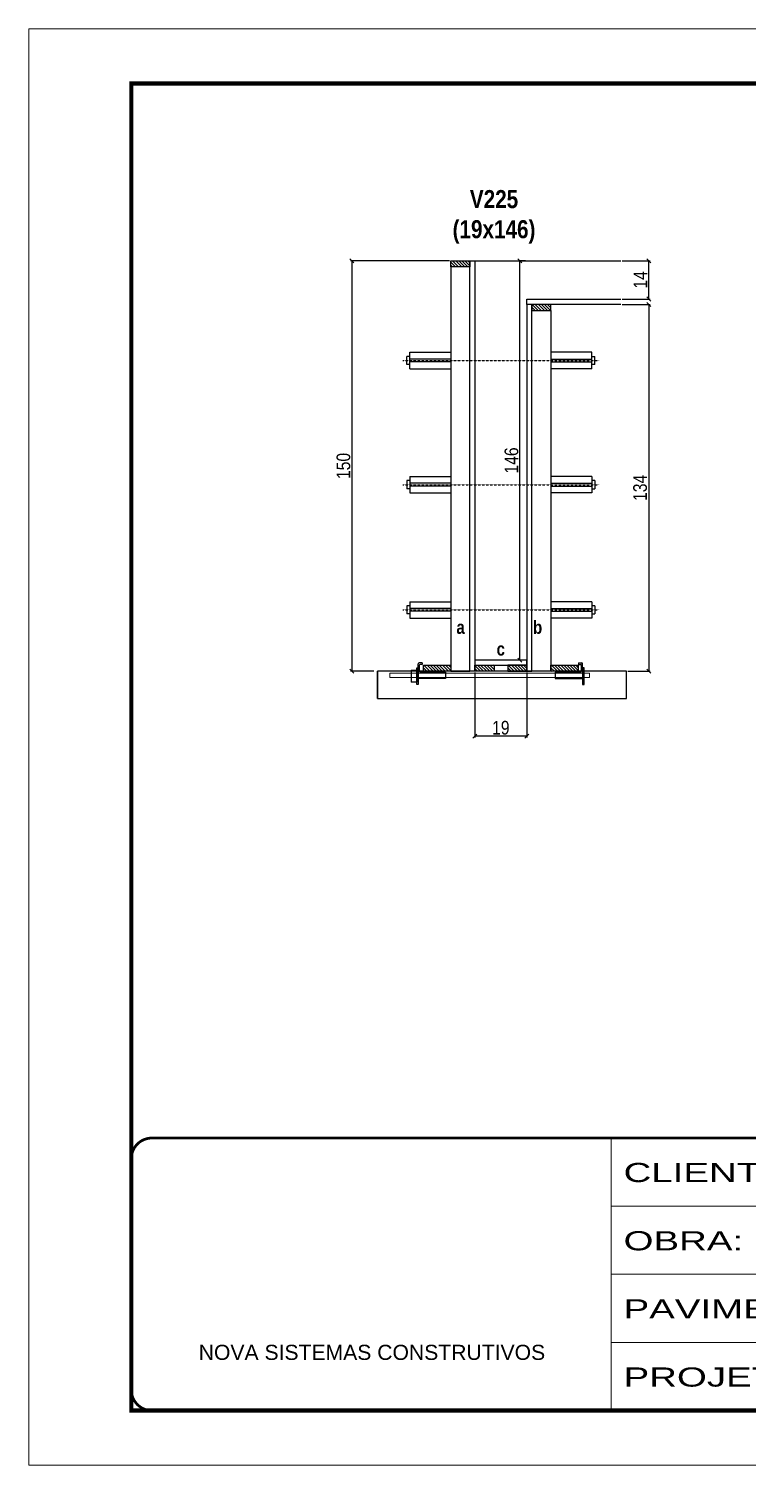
# Model space of a CAD drawing. Extents: x 2603 to 22413, y 1253 to 30260.
# Drawn here: x 2603 to 3128, y 19631 to 20681 of the extents above; entities that cross this region are included whole.
import ezdxf

# ---------------------------------------------------------------- set-up
doc = ezdxf.new("R2010")
doc.units = 0
for name, pattern in [('CONTINUO', [0]), ('DASHED', [0.75, 0.5, -0.25]), ('HIDDEN', [0.375, 0.25, -0.125])]:
    doc.linetypes.add(name, pattern=pattern)
for name, color, linetype in [('barrote', 251, 'Continuous'), ('COTA', 241, 'Continuous'), ('detalhes', 4, 'Continuous'), ('NOMENCLATURA', 7, 'Continuous'), ('Painéis', 200, 'Continuous'), ('presilha', 1, 'Continuous'), ('SARR_2.2x10', 60, 'Continuous'), ('SARR_2.2x7', 40, 'Continuous'), ('SARR_3.5x7', 81, 'Continuous'), ('TENSOR', 3, 'Continuous')]:
    doc.layers.add(name, color=color, linetype=linetype)
for name, color, linetype, lineweight in [('CONCRETO', 251, 'Continuous', 25), ('Folhas', 255, 'Continuous', 9), ('SARRAFO DE PRESSAO', 251, 'DASHED', 9), ('SCO-___-LAJ', 2, 'Continuous', 0)]:
    doc.layers.add(name, color=color, linetype=linetype, lineweight=lineweight)
doc.styles.add('ARIAL', font='arial.ttf')
doc.styles.add('COTA TECNICA 2X', font='techl___.ttf', dxfattribs={"height": 10})
doc.styles.add('TECNICA', font='techb___.ttf', dxfattribs={"height": 10})
doc.styles.add('Tecnologia', font='')
doc.styles.get('Tecnologia').set_extended_font_data('Forgotten Futurist')
doc.dimstyles.new('SECAO', dxfattribs={"dimscale": 0.333333, "dimtxt": 5, "dimasz": 9, "dimexe": 3, "dimexo": 3, "dimgap": 3, "dimtad": 1, "dimdec": 1, "dimlfac": 0.5, "dimzin": 12, "dimdsep": 46, "dimtxsty": 'COTA TECNICA 2X', "dimblk1": 'OBLIQUE', "dimblk2": 'OBLIQUE', "dimsah": 1, "dimcen": 0.9, "dimclrd": 4, "dimclre": 4, "dimclrt": 240, "dimadec": 1, "dimazin": 3, "dimtfac": 1, "dimtdec": 1, "dimtmove": 0, "dimatfit": 3, "dimfxl": 1, "dimtolj": 1, "dimtzin": 12, "dimarcsym": 0})
pattern_1 = [(135, (36164.5506, -103301.2165), (-1.122532015, -1.122532015), [])]

# ---------------------------------------------------------------- blocks, each defined once
blk = doc.blocks.new('9999999999')
at = {"color": 30, "linetype": 'CONTINUO'}
for p, q in [((98564.6, 34230.2), (98564.6, 34429.4)), ((98564.6, 34379.6), (99584, 34379.6)), ((98564.6, 34329.8), (99488, 34329.8)), ((98564.6, 34280), (99488, 34280))]:
    blk.add_line(p, q, dxfattribs=at)
at = {"color": 30, "linetype": 'CONTINUO', "const_width": 2}
blk.add_lwpolyline([(99584, 34230.2), (99584, 34414.4, 0.414214), (99569, 34429.4), (98229, 34429.4, 0.414214), (98214, 34414.4), (98214, 34245.2, 0.414214), (98229, 34230.2), (99584, 34230.2)], format="xyb", dxfattribs=at)
at = {"layer": 'Folhas'}
blk.add_lwpolyline([(98139, 34190.2), (99624, 34190.2), (99624, 35240.2), (98139, 35240.2)], close=True, dxfattribs=at)
at = {"layer": 'Folhas', "color": 30, "const_width": 3}
blk.add_lwpolyline([(98214, 34230.2), (99584, 34230.2), (99584, 35200.2), (98214, 35200.2)], close=True, dxfattribs=at)
at = {"color": 7, "linetype": 'Continuous', "ltscale": 5, "style": 'ARIAL'}
blk.add_text('NOVA SISTEMAS CONSTRUTIVOS', height=11.059, dxfattribs=at).set_placement((98263.2, 34267.2))
at = {"layer": 'Folhas', "color": 7, "style": 'Tecnologia', "width": 1.5}
for s, p in [('CLIENTE:', (98573.7, 34397.2)), ('OBRA:', (98573.7, 34347.3)), ('PAVIMENTO:', (98573.7, 34297.5)), ('PROJETO:', (98573.7, 34247.7))]:
    blk.add_text(s, height=14, dxfattribs=at).set_placement(p)
blk = doc.blocks.new('_Oblique')
at = {"color": 0, "linetype": 'ByBlock', "lineweight": -2}
blk.add_line((-0.5, -0.5), (0.5, 0.5), dxfattribs=at)
blk = doc.blocks.new('*D434')
at = {"layer": 'COTA', "color": 4, "lineweight": -2, "transparency": 16777216}
for p, q in [((2929, 20210), (2929, 20162.5)), ((2967, 20210), (2967, 20162.5)), ((2967, 20163.5), (2929, 20163.5))]:
    blk.add_line(p, q, dxfattribs=at)
at = {"layer": 'Defpoints', "color": 0, "transparency": 16777216}
for p in [(2929, 20211), (2967, 20211), (2929, 20163.5)]:
    blk.add_point(p, dxfattribs=at)
at = {"layer": 'COTA', "color": 4, "lineweight": -2, "transparency": 16777216, "xscale": 3, "yscale": 3, "zscale": 3, "rotation": 180}
blk.add_blockref('_Oblique', (2929, 20163.5), dxfattribs=at)
at = {"layer": 'COTA', "color": 4, "lineweight": -2, "transparency": 16777216, "xscale": 3, "yscale": 3, "zscale": 3}
blk.add_blockref('_Oblique', (2967, 20163.5), dxfattribs=at)
at = {"layer": 'COTA', "color": 240, "transparency": 16777216, "insert": (2948, 20169.6), "char_height": 10, "attachment_point": 5, "style": 'COTA TECNICA 2X'}
blk.add_mtext('\\A1;19', dxfattribs=at)
blk = doc.blocks.new('PRESILHA METÁLICA 1')
at = {"layer": 'presilha'}
for p, q in [((7.5, 10.6), (7.5, 19.9)), ((12, 21), (8.6, 21)), ((9, 11.6), (9, 18.9)), ((12, 19.5), (9.6, 19.5)), ((12, 21), (12, 19.5)), ((0, 13), (6, 13)), ((0, 13), (0, 0)), ((6, 0), (0, 0)), ((6, 15.5), (7.5, 15.5)), ((6, -2.5), (6, 15.5)), ((6, 13), (6, 0)), ((7.5, 15.5), (7.5, -2.5)), ((37.5, 4.1), (7.5, 4.1)), ((37.5, 11), (9.6, 11)), ((37.5, 11), (37.5, 4.1)), ((7.5, -2.5), (6, -2.5))]:
    blk.add_line(p, q, dxfattribs=at)
for centre, radius, start, end in [((8.6, 19.9), 1.14, 90, 180), ((9.6, 18.9), 0.57, 90, 180), ((9.6, 11.6), 0.57, 180, 270)]:
    blk.add_arc(centre, radius, start, end, dxfattribs=at)
blk = doc.blocks.new('PRESILHA METÁLICA 2')
at = {"layer": 'presilha'}
for p, q in [((-5.2, 23.5), (-5.2, 22)), ((-5.2, 23.5), (-1.9, 23.5)), ((-5.2, 22), (-2.8, 22)), ((-2.2, 14.1), (-2.2, 21.4)), ((0.8, 18), (-0.8, 18)), ((-0.8, 18), (-0.8, 0)), ((-0.8, 14.6), (-0.8, 22.4)), ((0.8, 0), (0.8, 18)), ((-30.8, 13.5), (-30.8, 6.6)), ((-30.8, 13.5), (-2.8, 13.5)), ((-30.8, 6.6), (-0.8, 6.6)), ((-0.8, 0), (0.8, 0))]:
    blk.add_line(p, q, dxfattribs=at)
for centre, radius, start, end in [((-2.8, 21.4), 0.57, 0, 90), ((-1.9, 22.4), 1.14, 0, 90), ((-2.8, 14.1), 0.57, 270, 0)]:
    blk.add_arc(centre, radius, start, end, dxfattribs=at)
blk = doc.blocks.new('*D435')
at = {"layer": 'COTA', "color": 4, "lineweight": -2, "transparency": 16777216}
for p, q in [((3036.7, 20479), (3057.1, 20479)), ((3056.1, 20479), (3056.1, 20211)), ((3040.8, 20211), (3057.1, 20211))]:
    blk.add_line(p, q, dxfattribs=at)
at = {"layer": 'Defpoints', "color": 0, "transparency": 16777216}
for p in [(3035.7, 20479), (3039.8, 20211), (3056.1, 20211)]:
    blk.add_point(p, dxfattribs=at)
at = {"layer": 'COTA', "color": 4, "lineweight": -2, "transparency": 16777216, "xscale": 3, "yscale": 3, "zscale": 3}
for p, rotation in [((3056.1, 20479), 90), ((3056.1, 20211), 270)]:
    blk.add_blockref('_Oblique', p, dxfattribs=dict(at, rotation=rotation))
at = {"layer": 'COTA', "color": 240, "transparency": 16777216, "insert": (3049.8, 20345), "char_height": 10, "attachment_point": 5, "rotation": 90, "style": 'COTA TECNICA 2X'}
blk.add_mtext('\\A1;134', dxfattribs=at)
blk = doc.blocks.new('*D436')
at = {"layer": 'COTA', "color": 4, "lineweight": -2, "transparency": 16777216}
for p, q in [((3036.7, 20511), (3057.1, 20511)), ((3056.1, 20483), (3056.1, 20511)), ((3036.7, 20483), (3057.1, 20483))]:
    blk.add_line(p, q, dxfattribs=at)
at = {"layer": 'Defpoints', "color": 0, "transparency": 16777216}
for p in [(3035.7, 20511), (3056.1, 20511), (3035.7, 20483)]:
    blk.add_point(p, dxfattribs=at)
at = {"layer": 'COTA', "color": 4, "lineweight": -2, "transparency": 16777216, "xscale": 3, "yscale": 3, "zscale": 3}
for p, rotation in [((3056.1, 20511), 90), ((3056.1, 20483), 270)]:
    blk.add_blockref('_Oblique', p, dxfattribs=dict(at, rotation=rotation))
at = {"layer": 'COTA', "color": 240, "transparency": 16777216, "insert": (3050, 20497), "char_height": 10, "attachment_point": 5, "rotation": 90, "style": 'COTA TECNICA 2X'}
blk.add_mtext('\\A1;14', dxfattribs=at)
blk = doc.blocks.new('*D437')
at = {"layer": 'COTA', "color": 4, "lineweight": -2, "transparency": 16777216}
for p, q in [((2910.4, 20511), (2838.1, 20511)), ((2839.1, 20511), (2839.1, 20211)), ((2855.2, 20211), (2838.1, 20211))]:
    blk.add_line(p, q, dxfattribs=at)
at = {"layer": 'Defpoints', "color": 0, "transparency": 16777216}
for p in [(2911.4, 20511), (2839.1, 20211), (2856.2, 20211)]:
    blk.add_point(p, dxfattribs=at)
at = {"layer": 'COTA', "color": 4, "lineweight": -2, "transparency": 16777216, "xscale": 3, "yscale": 3, "zscale": 3}
for p, rotation in [((2839.1, 20511), 90), ((2839.1, 20211), 270)]:
    blk.add_blockref('_Oblique', p, dxfattribs=dict(at, rotation=rotation))
at = {"layer": 'COTA', "color": 240, "transparency": 16777216, "insert": (2833, 20361), "char_height": 10, "attachment_point": 5, "rotation": 90, "style": 'COTA TECNICA 2X'}
blk.add_mtext('\\A1;150', dxfattribs=at)
blk = doc.blocks.new('*D2419')
at = {"layer": 'COTA', "color": 4, "lineweight": -2, "transparency": 16777216}
for p, q in [((2966, 20511), (2960.9, 20511)), ((2961.9, 20219), (2961.9, 20511)), ((2966, 20219), (2960.9, 20219))]:
    blk.add_line(p, q, dxfattribs=at)
at = {"layer": 'Defpoints', "color": 0, "transparency": 16777216}
for p in [(2961.9, 20511), (2967, 20511), (2967, 20219)]:
    blk.add_point(p, dxfattribs=at)
at = {"layer": 'COTA', "color": 4, "lineweight": -2, "transparency": 16777216, "xscale": 3, "yscale": 3, "zscale": 3}
for p, rotation in [((2961.9, 20511), 90), ((2961.9, 20219), 270)]:
    blk.add_blockref('_Oblique', p, dxfattribs=dict(at, rotation=rotation))
at = {"layer": 'COTA', "color": 240, "transparency": 16777216, "insert": (2955.8, 20365), "char_height": 10, "attachment_point": 5, "rotation": 90, "style": 'COTA TECNICA 2X'}
blk.add_mtext('\\A1;146', dxfattribs=at)

msp = doc.modelspace()

# ---------------------------------------------------------------- hatches: boundary and pattern name
at = {"layer": 'SARR_2.2x10'}
h = msp.add_hatch(dxfattribs=at)
h.set_pattern_fill('ANSI31', color=256, scale=0.5, angle=90)
h.set_pattern_definition([(135, (36084.9506, -103301.2165), (-1.122532015, -1.122532015), [])])
h.paths.add_polyline_path([(2891.41, 20215.35), (2891.41, 20210.95), (2911.41, 20210.95), (2911.41, 20215.35)])
h = msp.add_hatch(dxfattribs=at)
h.set_pattern_fill('ANSI31', color=256, scale=0.5, angle=90)
h.set_pattern_definition([(135, (36178.1506, -103301.2165), (-1.122532015, -1.122532015), [])])
h.paths.add_polyline_path([(2984.61, 20215.35), (2984.61, 20210.95), (3004.61, 20210.95), (3004.61, 20215.35)])
at = {"layer": 'SARR_2.2x7'}
h = msp.add_hatch(dxfattribs=at)
h.set_pattern_fill('ANSI31', color=256, scale=0.5, angle=90)
h.set_pattern_definition([(135, (36078.9506, -103005.6165), (-1.122532015, -1.122532015), [])])
h.paths.add_polyline_path([(2925.41, 20510.95), (2925.41, 20506.55), (2911.41, 20506.55), (2911.41, 20510.95)])
h = msp.add_hatch(dxfattribs=at)
h.set_pattern_fill('ANSI31', color=256, scale=0.5, angle=90)
h.set_pattern_definition([(135, (36098.9506, -103037.6165), (-1.122532015, -1.122532015), [])])
h.paths.add_polyline_path([(2970.61, 20478.95), (2970.61, 20474.55), (2984.61, 20474.55), (2984.61, 20478.95)])
h = msp.add_hatch(dxfattribs=at)
h.set_pattern_fill('ANSI31', color=256, scale=0.5, angle=90)
h.set_pattern_definition(pattern_1)
h.paths.add_polyline_path([(2943.01, 20210.95), (2943.01, 20215.35), (2929.01, 20215.35), (2929.01, 20210.95)])
h = msp.add_hatch(dxfattribs=at)
h.set_pattern_fill('ANSI31', color=256, scale=0.5, angle=90)
h.set_pattern_definition(pattern_1)
h.paths.add_polyline_path([(2953.01, 20215.35), (2953.01, 20210.95), (2967.01, 20210.95), (2967.01, 20215.35)])

# ---------------------------------------------------------------- linework, layer by layer
at = {"ltscale": 3}
for p, q in [((2881.41, 20432.1), (2881.41, 20444.1)), ((2881.41, 20444.1), (2911.41, 20444.1)), ((3014.61, 20444.1), (2984.61, 20444.1)), ((3014.61, 20432.1), (3014.61, 20444.1)), ((2879.41, 20435.1), (2879.41, 20441.1)), ((2881.41, 20441.1), (2879.41, 20441.1)), ((2881.41, 20435.1), (2879.41, 20435.1)), ((2911.41, 20439.1), (2881.41, 20439.1)), ((2911.41, 20437.1), (2881.41, 20437.1)), ((2984.61, 20439.1), (3014.61, 20439.1)), ((2984.61, 20437.1), (3014.61, 20437.1)), ((3014.61, 20441.1), (3016.61, 20441.1)), ((3016.61, 20435.1), (3014.61, 20435.1)), ((3016.61, 20435.1), (3016.61, 20441.1)), ((2881.41, 20432.1), (2911.41, 20432.1)), ((3014.61, 20432.1), (2984.61, 20432.1)), ((2879.41, 20350.3), (2879.41, 20344.3)), ((2881.41, 20350.3), (2879.41, 20350.3)), ((2881.41, 20353.3), (2881.41, 20341.3)), ((2881.41, 20353.3), (2911.41, 20353.3)), ((3014.61, 20353.3), (2984.61, 20353.3)), ((3014.61, 20353.3), (3014.61, 20341.3)), ((3016.61, 20350.3), (3014.61, 20350.3)), ((3016.61, 20350.3), (3016.61, 20344.3)), ((2881.41, 20344.3), (2879.41, 20344.3)), ((2911.41, 20348.3), (2881.41, 20348.3)), ((2911.41, 20346.3), (2881.41, 20346.3)), ((2881.41, 20341.3), (2911.41, 20341.3)), ((2984.61, 20348.3), (3014.61, 20348.3)), ((2984.61, 20346.3), (3014.61, 20346.3)), ((3014.61, 20341.3), (2984.61, 20341.3)), ((3014.61, 20344.3), (3016.61, 20344.3)), ((2879.41, 20258.8), (2879.41, 20252.8)), ((2881.41, 20258.8), (2879.41, 20258.8)), ((2881.41, 20261.8), (2881.41, 20249.8)), ((2881.41, 20261.8), (2911.41, 20261.8)), ((2911.41, 20256.8), (2881.41, 20256.8)), ((2911.41, 20254.8), (2881.41, 20254.8)), ((3014.61, 20261.8), (2984.61, 20261.8)), ((2984.61, 20256.8), (3014.61, 20256.8)), ((2984.61, 20254.8), (3014.61, 20254.8)), ((3014.61, 20261.8), (3014.61, 20249.8)), ((3016.61, 20258.8), (3014.61, 20258.8)), ((3016.61, 20258.8), (3016.61, 20252.8)), ((2881.41, 20252.8), (2879.41, 20252.8)), ((2881.41, 20249.8), (2911.41, 20249.8)), ((3014.61, 20249.8), (2984.61, 20249.8)), ((3014.61, 20252.8), (3016.61, 20252.8))]:
    msp.add_line(p, q, dxfattribs=at)
at = {"layer": 'barrote'}
msp.add_lwpolyline([(2857.96, 20190.95), (3039.87, 20190.95), (3039.87, 20210.95), (2857.96, 20210.95)], close=True, dxfattribs=at)
at = {"layer": 'CONCRETO', "linetype": 'Continuous'}
msp.add_line((2929.01, 20510.95), (3035.71, 20510.95), dxfattribs=at)
at = {"layer": 'detalhes', "color": 250}
msp.add_line((2857.96, 20190.95), (2857.96, 20210.95), dxfattribs=at)
at = {"layer": 'Painéis', "linetype": 'Continuous'}
for points in [[(2925.41, 20210.95), (2925.41, 20510.95), (2929.01, 20510.95), (2929.01, 20210.95)], [(2970.61, 20210.95), (2970.61, 20478.95), (2967.01, 20478.95), (2967.01, 20210.95)], [(2967.01, 20218.95), (2929.01, 20218.95), (2929.01, 20215.35), (2967.01, 20215.35)]]:
    msp.add_lwpolyline(points, close=True, dxfattribs=at)
at = {"layer": 'Painéis', "linetype": 'Continuous', "elevation": 0}
msp.add_lwpolyline([(3035.71, 20478.95), (2967.01, 20478.95), (2967.01, 20482.95), (3035.71, 20482.95)], dxfattribs=at)
at = {"layer": 'SARR_2.2x10'}
for points in [[(2891.41, 20215.35), (2911.41, 20215.35), (2911.41, 20210.95), (2891.41, 20210.95)], [(2984.61, 20215.35), (3004.61, 20215.35), (3004.61, 20210.95), (2984.61, 20210.95)]]:
    msp.add_lwpolyline(points, close=True, dxfattribs=at)
at = {"layer": 'SARR_2.2x7', "elevation": 0}
for points in [[(2911.41, 20510.95), (2925.41, 20510.95), (2925.41, 20506.55), (2911.41, 20506.55)], [(2984.61, 20478.95), (2970.61, 20478.95), (2970.61, 20474.55), (2984.61, 20474.55)]]:
    msp.add_lwpolyline(points, close=True, dxfattribs=at)
at = {"layer": 'SARR_2.2x7'}
for points in [[(2929.01, 20215.35), (2943.01, 20215.35), (2943.01, 20210.95), (2929.01, 20210.95)], [(2967.01, 20215.35), (2953.01, 20215.35), (2953.01, 20210.95), (2967.01, 20210.95)]]:
    msp.add_lwpolyline(points, close=True, dxfattribs=at)
at = {"layer": 'SARR_3.5x7'}
for points in [[(2925.41, 20506.55), (2911.41, 20506.55), (2911.41, 20210.95), (2925.41, 20210.95)], [(2970.61, 20474.55), (2984.61, 20474.55), (2984.61, 20210.95), (2970.61, 20210.95)]]:
    msp.add_lwpolyline(points, close=True, dxfattribs=at)
at = {"layer": 'SCO-___-LAJ', "color": 1}
msp.add_lwpolyline([(2866.96, 20209.62), (3012.73, 20209.62), (3012.73, 20206.42), (2866.96, 20206.42)], close=True, dxfattribs=at)
at = {"layer": 'TENSOR', "linetype": 'HIDDEN', "ltscale": 0.5}
for p, q in [((2876.41, 20438.1), (3019.92, 20438.1)), ((2876.41, 20347.3), (3019.92, 20347.3)), ((2876.41, 20255.8), (3019.92, 20255.8))]:
    msp.add_line(p, q, dxfattribs=at)

# ---------------------------------------------------------------- block references
at = {"layer": 'presilha', "xscale": 0.6666666666666666, "yscale": 0.6666666666666666, "zscale": 0.6666666666666666}
for name, p in [('PRESILHA METÁLICA 1', (2882.54, 20202.99)), ('PRESILHA METÁLICA 2', (3008.29, 20201.32))]:
    msp.add_blockref(name, p, dxfattribs=at)
at = {"layer": 'SARRAFO DE PRESSAO', "color": 6, "linetype": 'ByBlock'}
msp.add_blockref('9999999999', (-95536.01, -14559.63), dxfattribs=at)

# ---------------------------------------------------------------- texts
at = {"layer": 'detalhes', "style": 'TECNICA'}
for s, p in [('a', (2915.54, 20238.29)), ('b', (2971.51, 20238.28)), ('c', (2944.88, 20222.42))]:
    msp.add_text(s, height=9.6, dxfattribs=at).set_placement(p)
at = {"layer": 'NOMENCLATURA', "insert": (2943.01, 20562.65), "char_height": 13.2, "attachment_point": 2, "style": 'TECNICA'}
msp.add_mtext_dynamic_manual_height_columns('V225\\P(19x146)', width=300.2766, gutter_width=1, heights=[0], dxfattribs=at)

# ---------------------------------------------------------------- dimensions: what is measured, and where the dimension line sits
at = {"layer": 'COTA'}
for base, p1, p2, picture, middle in [((2839.09, 20210.95, 0), (2911.41, 20510.95), (2856.2, 20210.95, 0), '*D437', (2832.98, 20360.95, 0)), ((2961.94, 20510.95), (2967.01, 20218.95), (2967.01, 20510.95), '*D2419', (2955.84, 20364.95)), ((3056.06, 20510.95), (3035.71, 20482.95), (3035.71, 20510.95), '*D436', (3049.99, 20496.95)), ((3056.06, 20210.95, 0), (3035.71, 20478.95), (3039.83, 20210.95, 0), '*D435', (3049.84, 20344.95, 0))]:
    dim = msp.add_linear_dim(base=base, p1=p1, p2=p2, angle=90, dimstyle='SECAO', dxfattribs=at)
    dim.commit()
    dim.dimension.update_dxf_attribs({"geometry": picture, "text_midpoint": middle})
dim = msp.add_linear_dim(base=(2929.01, 20163.48), p1=(2967.01, 20210.95), p2=(2929.01, 20210.95), angle=180, dimstyle='SECAO', dxfattribs=at)
dim.commit()
dim.dimension.update_dxf_attribs({"geometry": '*D434', "text_midpoint": (2948.01, 20163.48), "dimtype": 160})

doc.saveas('drawing.dxf')
